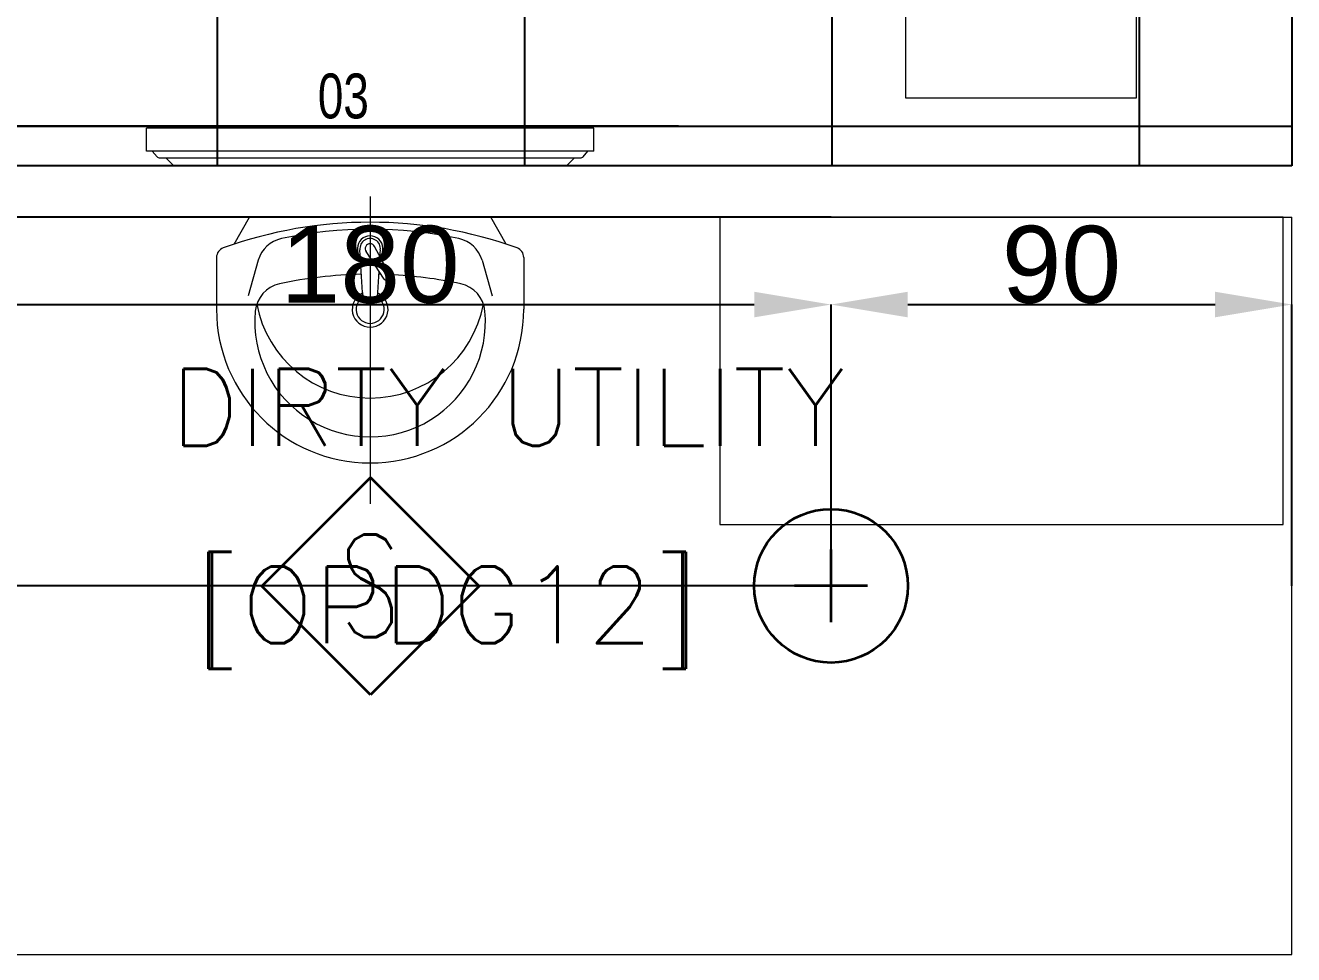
# Model space of a CAD drawing. Header units: inches. Extents: x -12418 to 57169, y -29325 to 19878.
# Drawn here: x 11625 to 14101, y -10017 to -8203 of the extents above; entities that cross this region are included whole.
import ezdxf
from ezdxf.enums import TextEntityAlignment as Align

# ---------------------------------------------------------------- set-up
doc = ezdxf.new("R2010")
doc.units = ezdxf.units.IN
doc.header["$LTSCALE"] = 25
doc.header["$MEASUREMENT"] = 0
doc.header["$PDMODE"] = 3
doc.layers.get('0').update_dxf_attribs({"color": 8})
doc.layers.get('Defpoints').update_dxf_attribs({"color": 8})
for name, color, linetype, lineweight in [('00-Ground Floor$0$72_EGR_BASE_TEXT', 252, 'Continuous', 5), ('00-Ground Floor$0$72_EGR_EQP_TAG', 142, 'Continuous', 5), ('00-Ground Floor$0$LOADING', 253, 'Continuous', 5), ('00-Ground Floor$0$SANIT', 250, 'Continuous', 5), ('00-Ground Floor$0$Walls', 251, 'Continuous', 5), ('E-DIM', 6, 'Continuous', 18), ('E-LITE-CIRC-NUMB', 6, 'Continuous', 25), ('E-LITE-CLNG @ 100', 150, 'Continuous', 35), ('E-LITE-CTRL', 6, 'Continuous', 25), ('F-ALRM-CLNG @ 100', 33, 'Continuous', 35)]:
    doc.layers.add(name, color=color, linetype=linetype, lineweight=lineweight)
doc.layers.add('00-Ground Floor$0$False Ceiling', color=251, linetype='Continuous')
doc.styles.add('00-Ground Floor$0$SIMPLEX', font='SIMPLEX.shx', dxfattribs={"height": 150})
doc.styles.add('00-Ground Floor$0$X3G_ENTITY_257CFD', font='swisscl.ttf', dxfattribs={"height": 200})
doc.styles.add('DC_Simplex', font='SIMPLEX.shx', dxfattribs={"width": 0.7})
doc.styles.get("Standard").update_dxf_attribs({"font": 'arial.ttf'})
doc.dimstyles.get("Standard").update_dxf_attribs({"dimtxt": 150, "dimasz": 150, "dimexe": 0.18, "dimexo": 0.0625, "dimgap": 1, "dimtad": 1, "dimdec": 0, "dimlfac": 0.1, "dimzin": 0, "dimdsep": 46, "dimtxsty": 'Standard', "dimcen": 0.09, "dimclrd": 256, "dimclrt": 7, "dimadec": 0, "dimazin": 0, "dimtfac": 1, "dimtdec": 0, "dimtofl": 0, "dimtmove": 0, "dimatfit": 3, "dimfxl": 1, "dimtolj": 1, "dimtzin": 0, "dimarcsym": 0})

# ---------------------------------------------------------------- blocks, each defined once
blk = doc.blocks.new('00-Ground Floor$0$ME19011A-P')
for p, q in [((-0.425, 0), (0.425, 0)), ((-0.425, 0), (-0.425, -0.015)), ((0.425, 0), (0.425, -0.015)), ((-0.425, -0.015), (0.425, -0.015)), ((-0.3675, -0.0198), (-0.2325, -0.0198)), ((-0.3675, -0.0198), (-0.3675, -0.0399)), ((-0.36, -0.015), (-0.36, -0.0198)), ((-0.24, -0.015), (-0.24, -0.0198)), ((-0.2325, -0.0198), (-0.2325, -0.0399)), ((-0.15, -0.015), (-0.15, -0.04)), ((0, -0.015), (0, -0.04)), ((0.1, -0.015), (0.1, -0.045)), ((0.2, -0.045), (0.2, -0.015)), ((0.2818, -0.015), (0.2484, -0.015)), ((0.2484, -0.0243), (0.2484, -0.015)), ((0.2818, -0.0243), (0.2484, -0.0243)), ((0.2818, -0.0243), (0.2818, -0.015)), ((0.3211, -0.015), (0.2877, -0.015)), ((0.2877, -0.015), (0.2877, -0.0531)), ((0.3211, -0.0243), (0.2877, -0.0243)), ((0.3211, -0.0531), (0.3211, -0.015)), ((0.3623, -0.015), (0.3289, -0.015)), ((0.3289, -0.015), (0.3289, -0.0531)), ((0.3623, -0.0243), (0.3289, -0.0243)), ((0.3623, -0.0531), (0.3623, -0.015)), ((0.3682, -0.0243), (0.3682, -0.015)), ((0.3682, -0.015), (0.4016, -0.015)), ((0.3682, -0.0243), (0.4016, -0.0243)), ((0.4016, -0.0243), (0.4016, -0.015)), ((-0.3675, -0.0399), (-0.2325, -0.0399)), ((-0.15, -0.025), (0, -0.025)), ((-0.15, -0.04), (-0.1187, -0.04)), ((-0.0887, -0.04), (-0.0637, -0.04)), ((-0.0606, -0.0371), (-0.0787, -0.0432)), ((-0.0787, -0.0432), (-0.077, -0.0497)), ((-0.0582, -0.046), (-0.077, -0.0497)), ((-0.0402, -0.0312), (-0.0496, -0.0337)), ((-0.047, -0.0434), (-0.0376, -0.0409)), ((-0.0376, -0.0409), (-0.0402, -0.0312)), ((-0.0379, -0.04), (0, -0.04)), ((0.1, -0.035), (0.2, -0.035)), ((0.1, -0.045), (0.2, -0.045)), ((0.2877, -0.0531), (0.3211, -0.0531)), ((0.3289, -0.0531), (0.3623, -0.0531))]:
    blk.add_line(p, q)
at = {"color": 8, "const_width": 0.000601}
for points in [[(0.3044, -0.0531, -0.184574), (0.2977, -0.0636, -1.44364), (0.2961, -0.0581, -0.837915), (0.2969, -0.0664, -0.30536), (0.2839, -0.062, -1.584726), (0.2894, -0.0609, -0.253153), (0.2827, -0.0684, -0.874198), (0.2775, -0.0585, -0.915253), (0.2791, -0.0658, -0.223821), (0.2683, -0.0644, -1.703343), (0.272, -0.0597, -0.588962), (0.2621, -0.068, -0.717795), (0.2625, -0.0581, -0.983104), (0.2645, -0.0644, -0.326362), (0.2534, -0.0609, -0.758716), (0.2609, -0.0514, -0.906186), (0.2593, -0.0565, -0.189488), (0.2526, -0.0522, -0.7948), (0.2613, -0.0423, -1.223996), (0.2574, -0.047, -0.072149), (0.2534, -0.0403, -0.645886), (0.2609, -0.0324, -1.366917), (0.2574, -0.0371, -0.078415), (0.2542, -0.0308, -0.723006), (0.2613, -0.0256, -1.105484), (0.2582, -0.0292, -0.221197), (0.2566, -0.0243, -0.221197)], [(0.3456, -0.0531, 0.184574), (0.3523, -0.0636, 1.44364), (0.3539, -0.0581, 0.837915), (0.3531, -0.0664, 0.30536), (0.3661, -0.062, 1.584726), (0.3606, -0.0609, 0.253153), (0.3673, -0.0684, 0.874198), (0.3725, -0.0585, 0.915253), (0.3709, -0.0658, 0.223821), (0.3817, -0.0644, 1.703343), (0.378, -0.0597, 0.588962), (0.3879, -0.068, 0.717795), (0.3875, -0.0581, 0.983104), (0.3855, -0.0644, 0.326362), (0.3966, -0.0609, 0.758716), (0.3891, -0.0514, 0.906186), (0.3907, -0.0565, 0.189488), (0.3974, -0.0522, 0.7948), (0.3887, -0.0423, 1.223996), (0.3926, -0.047, 0.072149), (0.3966, -0.0403, 0.645886), (0.3891, -0.0324, 1.366917), (0.3926, -0.0371, 0.078415), (0.3958, -0.0308, 0.723006), (0.3887, -0.0256, 1.105484), (0.3918, -0.0292, 0.221197), (0.3934, -0.0243, 0.221197)]]:
    blk.add_lwpolyline(points, format="xyb", dxfattribs=at)
blk.add_lwpolyline([(-0.1187, -0.0482), (-0.0887, -0.0482), (-0.0887, -0.0382), (-0.1187, -0.0382)], close=True)
blk.add_circle((-0.0537, -0.04), 0.0075)
for centre, radius, start, end in [((-0.1037, -0.04), 0.01, 10.4593, 169.5407), ((-0.1037, -0.04), 0.0075, 14.0075, 165.9925), ((-0.0537, -0.04), 0.01, 45, 180)]:
    blk.add_arc(centre, radius, start, end)
blk = doc.blocks.new('00-Ground Floor$0$M.44.57.64')
at = {"layer": '00-Ground Floor$0$LOADING', "xscale": 1000.000000000002, "yscale": 1000.000000000002, "zscale": 1000.000000000002, "rotation": 225.9999036123427}
blk.add_blockref('00-Ground Floor$0$ME19011A-P', (-80806.9, 16720.7), dxfattribs=at)
blk = doc.blocks.new('00-Ground Floor$0$DM15862C-P')
at = {"lineweight": 0}
for p, q in [((-0.3835, 0), (-0.3983, -0.0149)), ((0.3835, 0), (-0.3835, 0)), ((0.3835, 0), (0.3983, -0.0149)), ((-0.4157, -0.0175), (-0.4256, -0.0287)), ((0.41, -0.0149), (-0.4099, -0.0149)), ((0.4157, -0.0175), (0.4254, -0.0287)), ((-0.4367, -0.0287), (-0.4367, -0.0734)), ((0.4365, -0.0287), (-0.4367, -0.0287)), ((0.4365, -0.0287), (0.4365, -0.0734)), ((0.4365, -0.0734), (-0.4367, -0.0734)), ((-0.4291, -0.078), (-0.4291, -0.0734)), ((0.429, -0.078), (0.429, -0.0734)), ((0.429, -0.078), (-0.4291, -0.078))]:
    blk.add_line(p, q, dxfattribs=at)
for points in [[(-0.4099, -0.0149), (-0.4121, -0.0149), (-0.4141, -0.0158), (-0.4157, -0.0175)], [(0.4157, -0.0175), (0.4141, -0.0158), (0.4121, -0.0149), (0.41, -0.0149)]]:
    blk.add_open_spline(points, degree=3, dxfattribs=at)
blk = doc.blocks.new('00-Ground Floor$0$lav-manta 60')
at = {"layer": '00-Ground Floor$0$SANIT'}
for p, q in [((0, 0.04), (0, -0.56)), ((-0.2658, -0.0529), (-0.2358, 0)), ((-0.2358, 0), (0.2358, 0)), ((0.2658, -0.0529), (0.2358, 0)), ((-0.015, -0.1473), (-0.0199, -0.064)), ((0.0274, -0.121), (-0.0078, -0.0673)), ((0.0389, -0.1142), (0.0087, -0.0575)), ((0.0191, -0.077), (0.0199, -0.064)), ((-0.3, -0.0789), (-0.3, -0.18)), ((-0.2185, -0.0841), (-0.2383, -0.1537)), ((0.2185, -0.0841), (0.2383, -0.1537)), ((0.3, -0.0789), (0.3, -0.18)), ((0.015, -0.1473), (0.0174, -0.1057))]:
    blk.add_line(p, q, dxfattribs=at)
for centre, radius, start, end in [((0, -0.8557), 0.8457, 70.1771, 109.8229), ((0, -0.8696), 0.8457, 78.1914, 101.8086), ((-0.1608, -0.1006), 0.06, 101.8086, 164.0794), ((0, -0.0617), 0.025, 320.7474, 220.368), ((0, -0.0617), 0.02, 353.2671, 186.682), ((0.1608, -0.1006), 0.06, 15.9206, 78.1914), ((-0.28, -0.0789), 0.02, 109.8229, 180), ((0, -0.0617), 0.00966, 25.4127, 215.9577), ((0.28, -0.0789), 0.02, 0, 70.1771), ((0, -0.9572), 0.8457, 91.1572, 102.0883), ((0, -0.9572), 0.8457, 88.5486, 88.844), ((0.0332, -0.1176), 0.00666, 210.6852, 30.6852), ((0, -0.9572), 0.8457, 77.9117, 87.4274), ((-0.1645, -0.189), 0.06, 102.0883, 174.8142), ((0, -0.18), 0.035, 115.3106, 64.6894), ((0, -0.1473), 0.015, 180, 0), ((0.1645, -0.189), 0.06, 5.1858, 77.9117), ((0, -0.1282), 0.2252, 190.6097, 349.3903), ((0, -0.18), 0.0275, 117.1496, 62.8504), ((0, -0.18), 0.3, 180, 0), ((0, -0.2039), 0.2252, 174.8142, 5.1858)]:
    blk.add_arc(centre, radius, start, end, dxfattribs=at)
blk = doc.blocks.new('00-Ground Floor$0$A$Ce9e1c4c3')
at = {"layer": '00-Ground Floor$0$False Ceiling', "color": 254, "linetype": 'Continuous'}
for p, q in [((-88000, -8477.4), (-88000, -4747.4)), ((-87400, -8477.4), (-87400, -4747.4)), ((-86800, -8477.4), (-86800, -4747.4)), ((-86200, -8477.4), (-86200, -4747.4)), ((-89502.1, -8400), (-85902.1, -8400))]:
    blk.add_line(p, q, dxfattribs=at)
at = {"layer": '00-Ground Floor$0$False Ceiling', "color": 254}
for p, q in [((-85902.1, -4747.4, 0), (-85902.1, -8477.4, 0)), ((-85902.1, -8477.4, 0), (-89502.1, -8477.4, 0))]:
    blk.add_line(p, q, dxfattribs=at)
blk = doc.blocks.new('00-Ground Floor')
at = {"layer": '00-Ground Floor$0$LOADING'}
blk.add_lwpolyline([(13793.9, -8345), (13343.9, -8345), (13343.9, -7895), (13793.9, -7895)], close=True, dxfattribs=at)
at = {"layer": '00-Ground Floor$0$LOADING', "elevation": 0}
blk.add_lwpolyline([(12981.1, -8577.4), (12981.1, -9177.4), (14081.1, -9177.4), (14081.1, -8577.4)], close=True, dxfattribs=at)
at = {"layer": '00-Ground Floor$0$Walls'}
for p, q in [((14097.9, -8477.4, 0), (14097.9, -4747.4, 0)), ((10497.9, -8477.4, 0), (14097.9, -8477.4, 0)), ((10497.9, -8577.4, 0), (14097.9, -8577.4, 0)), ((14097.9, -10017.4, 0), (14097.9, -8577.4, 0)), ((10497.9, -10017.4, 0), (14097.9, -10017.4, 0))]:
    blk.add_line(p, q, dxfattribs=at)
at = {"layer": '00-Ground Floor$0$False Ceiling', "color": 254}
blk.add_blockref('00-Ground Floor$0$A$Ce9e1c4c3', (100000, 0), dxfattribs=at)
at = {"layer": '00-Ground Floor$0$LOADING', "rotation": 224.0000963876573}
blk.add_blockref('00-Ground Floor$0$M.44.57.64', (-55544.8, -52168.9, 0), dxfattribs=at)
at = {"layer": '00-Ground Floor$0$LOADING', "xscale": -1000, "yscale": 1000, "zscale": 1000, "rotation": 180}
blk.add_blockref('00-Ground Floor$0$DM15862C-P', (12297.9, -8477.4, 0), dxfattribs=at)
at = {"layer": '00-Ground Floor$0$SANIT', "xscale": 1000.000000000223, "yscale": 1000.000000000223, "zscale": 1000.000000000223}
blk.add_blockref('00-Ground Floor$0$lav-manta 60', (12297.9, -8577.4, 0), dxfattribs=at)
at = {"layer": '00-Ground Floor$0$72_EGR_BASE_TEXT', "char_height": 150, "attachment_point": 2, "style": '00-Ground Floor$0$SIMPLEX'}
for s, insert in [('DIRTY UTILITY', (12566.6, -8873.7)), ('[OPDG12]', (12448.1, -9259.5, 0))]:
    blk.add_mtext(s, dxfattribs=dict(at, insert=insert))
at = {"layer": '00-Ground Floor$0$72_EGR_EQP_TAG', "insert": (12245.6, -8297.1, 0), "char_height": 87.47, "attachment_point": 2, "style": '00-Ground Floor$0$X3G_ENTITY_257CFD'}
blk.add_mtext('03', dxfattribs=at)
blk = doc.blocks.new('DC_LT-CL-Point')
for p, q in [((0, -0.711), (0, 0.711)), ((0.711, 0), (-0.711, 0))]:
    blk.add_line(p, q)
blk.add_circle((0, 0), 1.5)
at = {"layer": 'E-LITE-CIRC-NUMB', "style": 'DC_Simplex', "width": 0.7, "flags": 8}
blk.add_attdef('CIRCUIT', text='', height=2, rotation=360, dxfattribs=at).set_placement((-3.364, 1.5), align=Align.RIGHT)
at = {"layer": 'E-LITE-CTRL', "style": 'DC_Simplex', "width": 0.7, "flags": 8}
blk.add_attdef('CONTROL', (3.364, -3.498), '', height=2, rotation=360, dxfattribs=at)
blk = doc.blocks.new('A$C5CF53093')
blk.add_lwpolyline([(0, -212.1), (-212.1, 0), (0, 212.1), (212.1, 0)], close=True)
blk = doc.blocks.new('*U206')
at = {"xscale": 0.01, "yscale": 0.01, "zscale": 0.01}
blk.add_blockref('A$C5CF53093', (0.007, -0.007), dxfattribs=at)
at = {"color": 6, "style": 'DC_Simplex', "width": 0.7, "flags": 8}
blk.add_attdef('TYPE', text='', height=2, rotation=360, dxfattribs=at).set_placement((0, 0), align=Align.MIDDLE_CENTER)
blk = doc.blocks.new('*D312')
at = {"layer": 'Defpoints', "color": 0, "transparency": 16777216}
for p in [(13197.9, -8748.1), (11397.9, -9297.4, 0), (13197.9, -9297.4, 0)]:
    blk.add_point(p, dxfattribs=at)
at = {"layer": 'E-DIM', "color": 0, "lineweight": -2, "transparency": 16777216}
for p, q in [((11397.9, -9297.4), (11397.9, -8747.9)), ((13197.9, -9297.4), (13197.9, -8747.9))]:
    blk.add_line(p, q, dxfattribs=at)
at = {"layer": 'E-DIM', "lineweight": -2, "transparency": 16777216}
blk.add_line((11547.9, -8748.1), (13047.9, -8748.1), dxfattribs=at)
at = {"layer": 'E-DIM', "transparency": 16777216}
for points in [[(11547.9, -8723.1), (11547.9, -8773.1), (11397.9, -8748.1)], [(13047.9, -8723.1), (13047.9, -8773.1), (13197.9, -8748.1)]]:
    blk.add_solid(points, dxfattribs=at)
at = {"layer": 'E-DIM', "color": 7, "transparency": 16777216, "insert": (12297.9, -8670.5), "char_height": 150, "attachment_point": 5}
blk.add_mtext('\\A1;180', dxfattribs=at)
blk = doc.blocks.new('*D385')
at = {"layer": 'Defpoints', "color": 0, "transparency": 16777216}
for p in [(12900, -7500), (10721.8, -8400), (12900, -8400)]:
    blk.add_point(p, dxfattribs=at)
at = {"layer": 'E-DIM', "color": 0, "lineweight": -2, "transparency": 16777216}
for p, q in [((12899.9, -7500), (10721.6, -7500)), ((12899.9, -8400), (10721.6, -8400))]:
    blk.add_line(p, q, dxfattribs=at)
at = {"layer": 'E-DIM', "lineweight": -2, "transparency": 16777216}
blk.add_line((10721.8, -7650), (10721.8, -8250), dxfattribs=at)
at = {"layer": 'E-DIM', "transparency": 16777216}
for points in [[(10696.8, -7650), (10746.8, -7650), (10721.8, -7500)], [(10696.8, -8250), (10746.8, -8250), (10721.8, -8400)]]:
    blk.add_solid(points, dxfattribs=at)
at = {"layer": 'E-DIM', "color": 7, "transparency": 16777216, "insert": (10644.2, -7950), "char_height": 150, "attachment_point": 5, "rotation": 90}
blk.add_mtext('\\A1;90', dxfattribs=at)
blk = doc.blocks.new('*D386')
at = {"layer": 'Defpoints', "color": 0, "transparency": 16777216}
for p in [(14097.9, -8748.1), (13197.9, -9297.4, 0), (14097.9, -9297.4, 0)]:
    blk.add_point(p, dxfattribs=at)
at = {"layer": 'E-DIM', "color": 0, "lineweight": -2, "transparency": 16777216}
for p, q in [((13197.9, -9297.4), (13197.9, -8747.9)), ((14097.9, -9297.4), (14097.9, -8747.9))]:
    blk.add_line(p, q, dxfattribs=at)
at = {"layer": 'E-DIM', "lineweight": -2, "transparency": 16777216}
blk.add_line((13347.9, -8748.1), (13947.9, -8748.1), dxfattribs=at)
at = {"layer": 'E-DIM', "transparency": 16777216}
for points in [[(13347.9, -8723.1), (13347.9, -8773.1), (13197.9, -8748.1)], [(13947.9, -8723.1), (13947.9, -8773.1), (14097.9, -8748.1)]]:
    blk.add_solid(points, dxfattribs=at)
at = {"layer": 'E-DIM', "color": 7, "transparency": 16777216, "insert": (13647.9, -8670.5), "char_height": 150, "attachment_point": 5}
blk.add_mtext('\\A1;90', dxfattribs=at)
blk = doc.blocks.new('*D387')
at = {"layer": 'Defpoints', "color": 0, "transparency": 16777216}
for p in [(10976, -8577.4), (13197.9, -8577.4, 0), (13197.9, -9297.4, 0)]:
    blk.add_point(p, dxfattribs=at)
at = {"layer": 'E-DIM', "color": 0, "lineweight": -2, "transparency": 16777216}
for p, q in [((13197.9, -8577.4), (10975.8, -8577.4)), ((13197.9, -9297.4), (10975.8, -9297.4))]:
    blk.add_line(p, q, dxfattribs=at)
at = {"layer": 'E-DIM', "lineweight": -2, "transparency": 16777216}
blk.add_line((10976, -9147.4), (10976, -8727.4), dxfattribs=at)
at = {"layer": 'E-DIM', "transparency": 16777216}
for points in [[(10951, -8727.4), (11001, -8727.4), (10976, -8577.4)], [(10951, -9147.4), (11001, -9147.4), (10976, -9297.4)]]:
    blk.add_solid(points, dxfattribs=at)
at = {"layer": 'E-DIM', "color": 7, "transparency": 16777216, "insert": (10899.6, -8937.4), "char_height": 150, "attachment_point": 5, "rotation": 90}
blk.add_mtext('\\A1;72', dxfattribs=at)

msp = doc.modelspace()

# ---------------------------------------------------------------- block references
msp.add_blockref('00-Ground Floor', (0, 0))
at = {"layer": 'E-LITE-CLNG @ 100', "xscale": 99.99999999999999, "yscale": 99.99999999999999, "zscale": 99.99999999999999}
msp.add_blockref('DC_LT-CL-Point', (13197.9, -9297.4, 0), dxfattribs=at)
at = {"layer": 'F-ALRM-CLNG @ 100', "xscale": 100, "yscale": 100, "zscale": 100}
msp.add_blockref('*U206', (12297.9, -9297.4, 0), dxfattribs=at).add_auto_attribs({'TYPE': 'S'})

# ---------------------------------------------------------------- dimensions: what is measured, and where the dimension line sits
at = {"layer": 'E-DIM'}
for base, p1, p2, picture, middle in [((10721.8, -8400), (12900, -7500), (12900, -8400), '*D385', (10644.2, -7950)), ((10976, -8577.4), (13197.9, -9297.4, 0), (13197.9, -8577.4, 0), '*D387', (10899.6, -8937.4))]:
    dim = msp.add_linear_dim(base=base, p1=p1, p2=p2, angle=90, dimstyle='Standard', dxfattribs=at)
    dim.commit()
    dim.dimension.update_dxf_attribs({"geometry": picture, "text_midpoint": middle})
for base, p1, p2, picture, middle in [((13197.9, -8748.1), (11397.9, -9297.4, 0), (13197.9, -9297.4, 0), '*D312', (12297.9, -8670.5)), ((14097.9, -8748.1), (13197.9, -9297.4, 0), (14097.9, -9297.4, 0), '*D386', (13647.9, -8670.5))]:
    dim = msp.add_linear_dim(base=base, p1=p1, p2=p2, dimstyle='Standard', dxfattribs=at)
    dim.commit()
    dim.dimension.update_dxf_attribs({"geometry": picture, "text_midpoint": middle})

doc.saveas('drawing.dxf')
